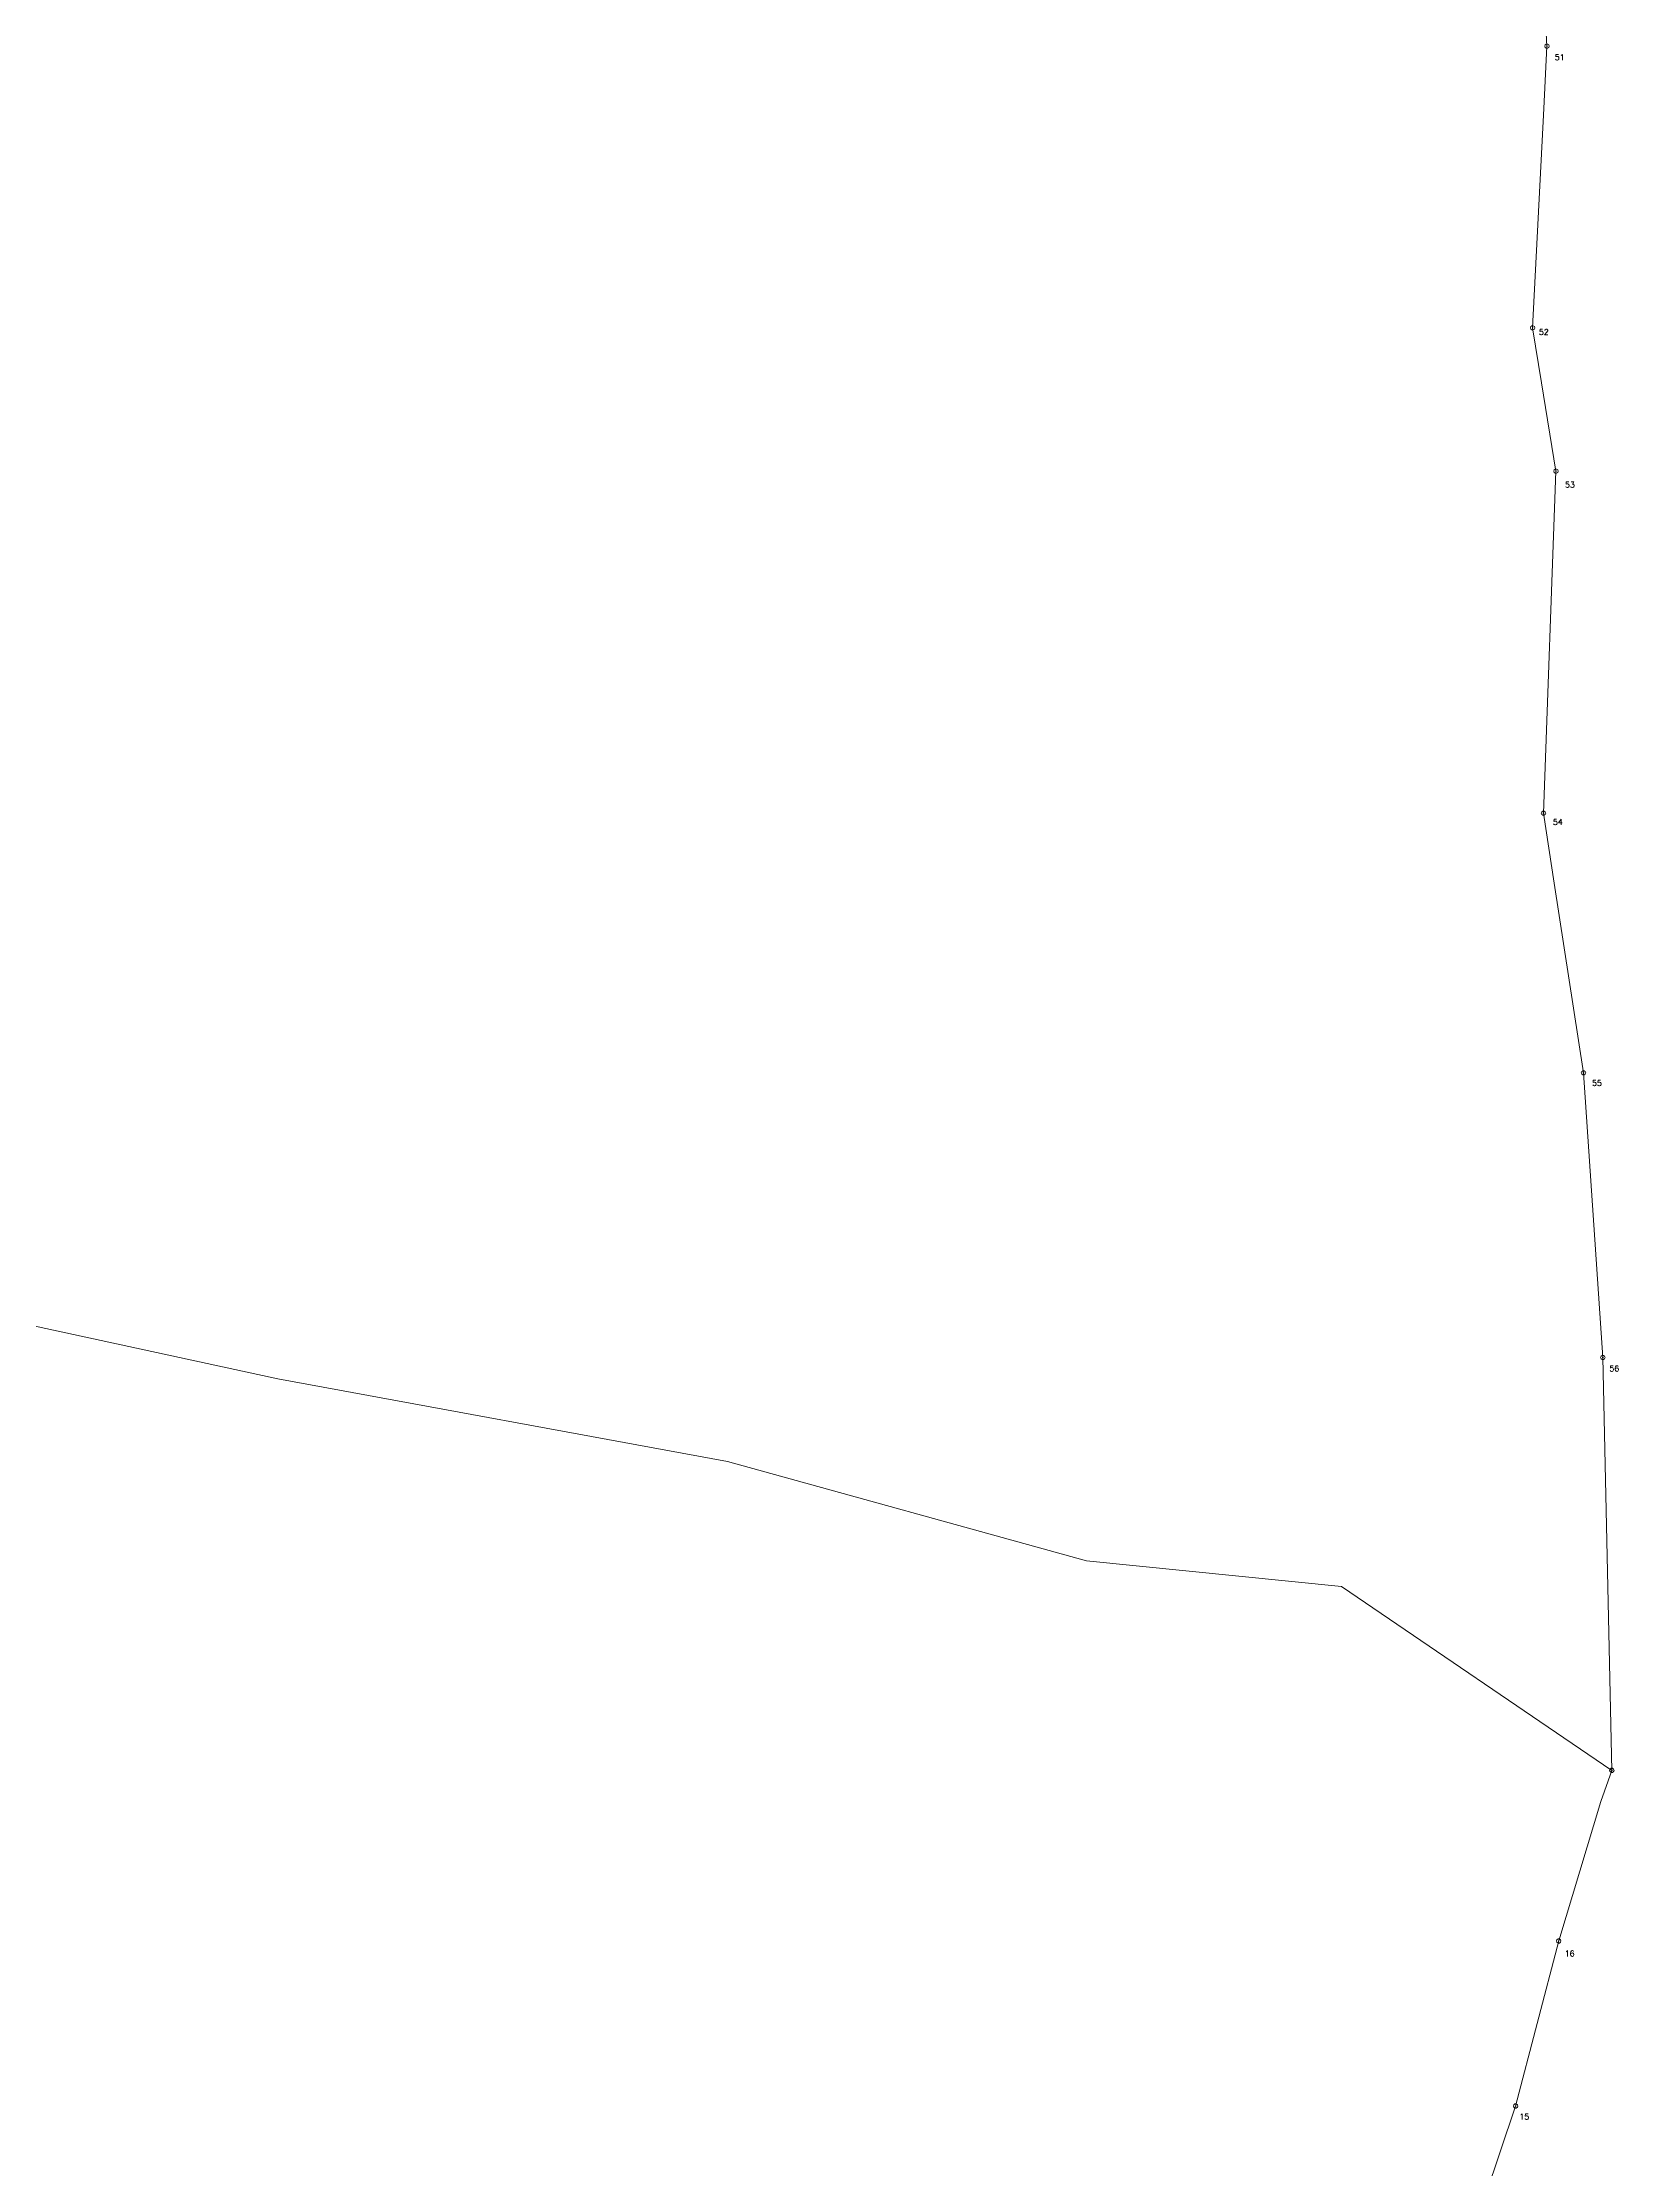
# Model space of a CAD drawing. Extents: x -443817 to 3, y -1171930 to -442383.
# Drawn here: x -441470.4 to -441111.9, y -1171446.4 to -1170962.7 of the extents above; entities that cross this region are included whole.
import ezdxf

# ---------------------------------------------------------------- set-up
doc = ezdxf.new("R2010")
doc.units = 0
doc.header["$LTSCALE"] = 0.5
for name, color, linetype, lineweight in [('KATUZ', 7, 'Continuous', 0), ('KLADPAR', 7, 'Continuous', 0), ('ZNACKY', 7, 'Continuous', 0), ('ZUOB', 7, 'Continuous', 0)]:
    doc.layers.add(name, color=color, linetype=linetype, lineweight=lineweight)
doc.styles.add('ROMANS', font='romans.shx', dxfattribs={"height": 0.2})

# ---------------------------------------------------------------- blocks, each defined once
blk = doc.blocks.new('$5')
at = {"color": 0}
blk.add_line((-0.12, 0), (0.12, 0), dxfattribs=at)
at = {"color": 0, "flags": 128}
blk.add_lwpolyline([(0.15, 0.48), (0.4, 0.3), (0.5, 0.01), (0.4, -0.28), (0.15, -0.46), (-0.16, -0.46), (-0.41, -0.28), (-0.51, 0.01), (-0.41, 0.3), (-0.16, 0.48), (0.15, 0.48)], dxfattribs=at)

msp = doc.modelspace()

# ---------------------------------------------------------------- linework, layer by layer
at = {"layer": 'KATUZ', "color": 7, "linetype": 'Continuous', "flags": 128}
for points in [[(-441130.11, -1170924.88), (-441128.13, -1170963.49), (-441128.85, -1170977.69), (-441131.39, -1171027.56), (-441129.36, -1171040.05), (-441126.09, -1171060.18), (-441128.92, -1171137.94), (-441126.47, -1171153.88), (-441119.83, -1171197), (-441115.42, -1171261.77), (-441113.37, -1171355.67)], [(-441113.37, -1171355.67), (-441115.87, -1171362.72), (-441125.46, -1171394.47), (-441135.27, -1171432.02), (-441145.62, -1171462.71)]]:
    msp.add_lwpolyline(points, dxfattribs=at)
at = {"layer": 'KLADPAR', "color": 7, "linetype": 'Continuous', "flags": 128}
for points in [[(-441130.11, -1170924.88), (-441128.13, -1170963.49), (-441128.85, -1170977.69), (-441131.39, -1171027.56), (-441129.36, -1171040.05), (-441126.09, -1171060.18), (-441128.92, -1171137.94), (-441126.47, -1171153.88), (-441119.83, -1171197), (-441115.42, -1171261.77), (-441113.37, -1171355.67), (-441174.86, -1171313.86), (-441232.89, -1171307.98), (-441314.6, -1171285.41), (-441416.84, -1171266.61), (-441495.59, -1171249.53)], [(-441495.59, -1171249.53), (-441416.84, -1171266.61), (-441314.6, -1171285.41), (-441232.89, -1171307.98), (-441174.86, -1171313.86), (-441113.37, -1171355.67), (-441115.87, -1171362.72), (-441125.46, -1171394.47), (-441135.27, -1171432.02), (-441145.62, -1171462.71), (-441153.98, -1171494.69), (-441164.73, -1171541.91), (-441197.58, -1171614.25), (-441206.89, -1171641.1), (-441259.24, -1171641.61), (-441320.39, -1171643.37), (-441322.01, -1171643.27), (-441351.24, -1171641.74), (-441371.51, -1171640.03), (-441431.82, -1171623.61), (-441448.54, -1171616.51), (-441500.36, -1171595.83)]]:
    msp.add_lwpolyline(points, dxfattribs=at)
at = {"layer": 'ZUOB', "color": 7, "linetype": 'Continuous', "flags": 128}
msp.add_lwpolyline([(-441130.11, -1170924.88), (-441128.13, -1170963.49), (-441128.85, -1170977.69), (-441131.39, -1171027.56), (-441129.36, -1171040.05), (-441126.09, -1171060.18), (-441128.92, -1171137.94), (-441126.47, -1171153.88), (-441119.83, -1171197), (-441115.42, -1171261.77), (-441113.37, -1171355.67), (-441115.87, -1171362.72), (-441125.46, -1171394.47), (-441135.27, -1171432.02), (-441145.62, -1171462.71)], dxfattribs=at)

# ---------------------------------------------------------------- block references
at = {"layer": 'ZNACKY', "color": 7, "linetype": 'Continuous'}
for p in [(-441128.13, -1170963.49), (-441131.39, -1171027.56), (-441126.09, -1171060.18), (-441128.92, -1171137.94), (-441119.83, -1171197), (-441115.42, -1171261.77), (-441113.37, -1171355.67), (-441125.46, -1171394.47), (-441135.27, -1171432.02)]:
    msp.add_blockref('$5', p, dxfattribs=at)

# ---------------------------------------------------------------- texts
at = {"layer": 'ZUOB', "color": 7, "linetype": 'Continuous', "style": 'ROMANS'}
for s, p in [('51', (-441126.36, -1170966.67)), ('52', (-441129.97, -1171029.15)), ('53', (-441124.02, -1171063.89)), ('54', (-441126.78, -1171140.6)), ('55', (-441117.88, -1171199.97)), ('56', (-441113.93, -1171264.91)), ('16', (-441124.09, -1171397.96)), ('15', (-441134.4, -1171435.08))]:
    msp.add_text(s, height=1.3, dxfattribs=at).set_placement(p)

doc.saveas('drawing.dxf')
